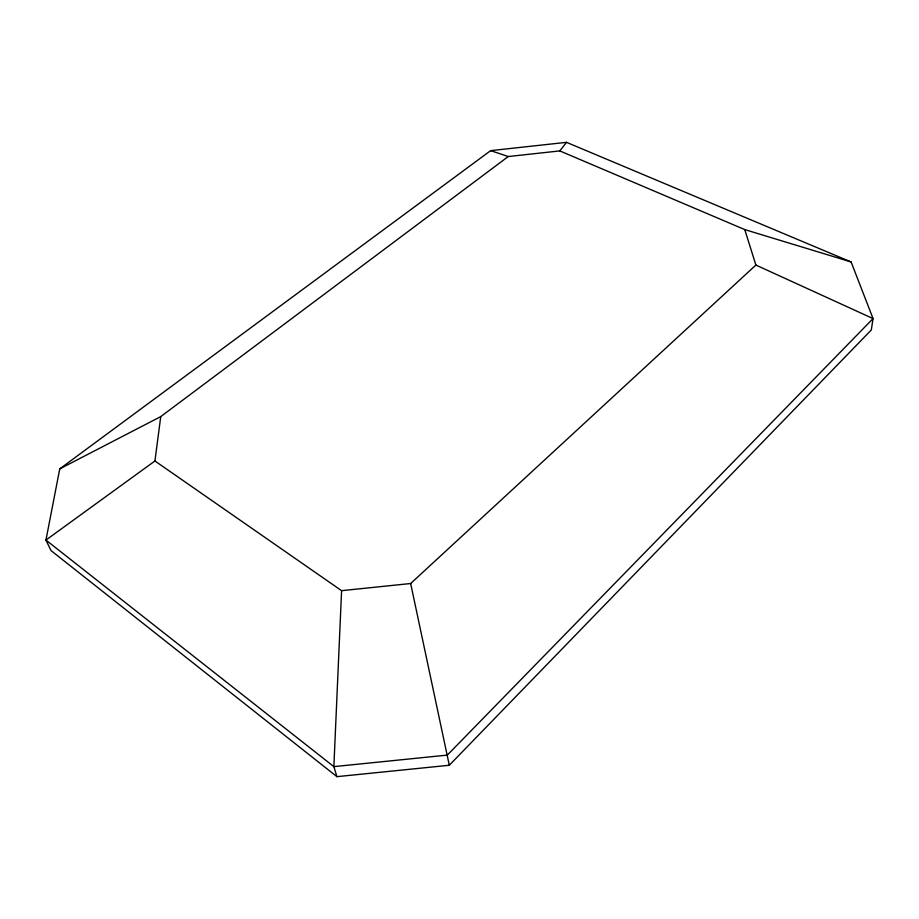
<?xml version="1.0" encoding="UTF-8"?>
<svg xmlns="http://www.w3.org/2000/svg" width="919" height="919" viewBox="0 0 919 919"><rect width="100%" height="100%" fill="white"/><g stroke="black" fill="none" stroke-linecap="round" stroke-linejoin="round"><path stroke-width="1.38" d="M851.109 261.949L744.781 229.601L559.82 150.911L508.276 156.529L160.745 416.606L154.932 460.982L341.592 590.676L333.861 766.63L336.928 776.658L449.299 765.263L871.304 329.967L873.05 318.583L851.109 261.949L566.541 142.342L490.654 150.636L59.746 468.885L45.95 540.073L50.993 550.561L336.928 776.658M559.82 150.911L566.541 142.342M341.592 590.676L410.655 583.519L755.877 265.063L744.781 229.601M154.932 460.982L45.95 540.073L333.861 766.63L447.335 755.108L873.05 318.583L755.877 265.063M59.746 468.885L160.745 416.606M490.654 150.636L508.276 156.529M410.655 583.519L449.299 765.263"/></g></svg>
